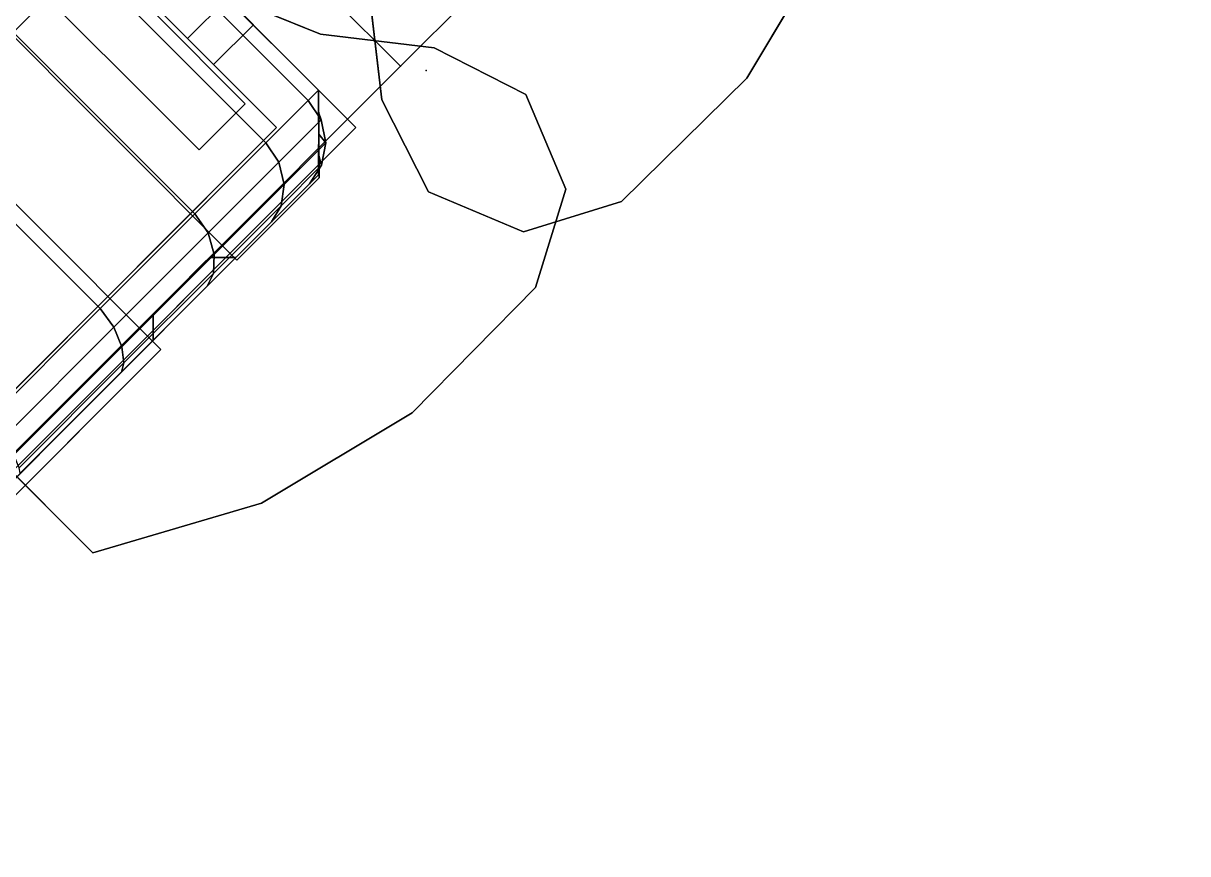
# Model space of a CAD drawing. Extents: x -170 to 1783, y -20 to 1205.
# Drawn here: x 37.267 to 38.511, y 390.463 to 391.35 of the extents above; entities that cross this region are included whole.
import ezdxf

# ---------------------------------------------------------------- set-up
doc = ezdxf.new("R2010")
doc.units = 0
doc.header["$LTSCALE"] = 96
doc.header["$MEASUREMENT"] = 0
for name, color, linetype in [('A-FURN-3-PANEL-RACE', 7, 'Continuous'), ('A-FURN-3-PANEL-TOPCAP', 7, 'Continuous'), ('A-FURN-3-PANEL-TRIM', 7, 'Continuous'), ('A-FURN-P-PNLS', 7, 'Continuous'), ('MAIN_FURN', 7, 'Continuous'), ('MAIN_PANEL', 7, 'Continuous')]:
    doc.layers.add(name, color=color, linetype=linetype)

# ---------------------------------------------------------------- blocks, each defined once
blk = doc.blocks.new('EC-EFP-444')
at = {"layer": 'A-FURN-3-PANEL-TRIM', "color": 60, "linetype": 'Continuous'}
for points, invisible_edges in [([(47.5649, 2.2249, 3.5747), (47.4, 2.1348, 3.5747), (47.935, 2.269, 3.5747), (47.7471, 2.2706, 3.5747)], 2), ([(47.5649, 2.2249, 4.2397), (47.7471, 2.2706, 4.2397), (47.935, 2.269, 4.2397), (47.4, 2.1348, 4.2397)], 4), ([(47.5649, 2.2249, 3.8013), (47.7471, 2.2706, 3.8013), (47.935, 2.269, 3.8013), (47.4, 2.1348, 3.8013)], 4), ([(47.5649, 2.2249, 4.013), (47.4, 2.1348, 4.013), (47.935, 2.269, 4.013), (47.7471, 2.2706, 4.013)], 2), ([(47.935, 2.269, 3.5747), (47.4, 2.1348, 3.5747), (48.0735, 2.1159, 3.5747), (48.0322, 2.2178, 3.5747)], 3), ([(47.935, 2.269, 4.2397), (48.0322, 2.2178, 4.2397), (48.0735, 2.1159, 4.2397), (47.4, 2.1348, 4.2397)], 12), ([(47.935, 2.269, 3.8013), (48.0322, 2.2178, 3.8013), (48.0735, 2.1159, 3.8013), (47.4, 2.1348, 3.8013)], 12), ([(47.935, 2.269, 4.013), (47.4, 2.1348, 4.013), (48.0735, 2.1159, 4.013), (48.0322, 2.2178, 4.013)], 3), ([(48.0735, 2.1159, 3.5747), (47.4, 2.1348, 3.5747), (47.9639, 1.9153, 3.5747), (48.0395, 2.0114, 3.5747)], 3), ([(48.0735, 2.1159, 4.2397), (48.0395, 2.0114, 4.2397), (47.9639, 1.9153, 4.2397), (47.4, 2.1348, 4.2397)], 12), ([(48.0735, 2.1159, 3.8013), (48.0395, 2.0114, 3.8013), (47.9639, 1.9153, 3.8013), (47.4, 2.1348, 3.8013)], 12), ([(48.0735, 2.1159, 4.013), (47.4, 2.1348, 4.013), (47.9639, 1.9153, 4.013), (48.0395, 2.0114, 4.013)], 3)]:
    blk.add_3dface(points, dxfattribs=dict(at, invisible_edges=invisible_edges))
for points in [[(47.5649, 2.2249, 4.013), (47.7471, 2.2706, 4.013), (47.7471, 2.2706, 4.2397), (47.5649, 2.2249, 4.2397)], [(47.5649, 2.2249, 3.5747), (47.7471, 2.2706, 3.5747), (47.7471, 2.2706, 3.8013), (47.5649, 2.2249, 3.8013)], [(47.7471, 2.2706, 4.013), (47.935, 2.269, 4.013), (47.935, 2.269, 4.2397), (47.7471, 2.2706, 4.2397)], [(47.7471, 2.2706, 3.5747), (47.935, 2.269, 3.5747), (47.935, 2.269, 3.8013), (47.7471, 2.2706, 3.8013)], [(47.935, 2.269, 4.013), (48.0322, 2.2178, 4.013), (48.0322, 2.2178, 4.2397), (47.935, 2.269, 4.2397)], [(47.935, 2.269, 3.5747), (48.0322, 2.2178, 3.5747), (48.0322, 2.2178, 3.8013), (47.935, 2.269, 3.8013)], [(48.0322, 2.2178, 4.013), (48.0735, 2.1159, 4.013), (48.0735, 2.1159, 4.2397), (48.0322, 2.2178, 4.2397)], [(48.0322, 2.2178, 3.5747), (48.0735, 2.1159, 3.5747), (48.0735, 2.1159, 3.8013), (48.0322, 2.2178, 3.8013)], [(48.0735, 2.1159, 4.013), (48.0395, 2.0114, 4.013), (48.0395, 2.0114, 4.2397), (48.0735, 2.1159, 4.2397)], [(48.0735, 2.1159, 3.5747), (48.0395, 2.0114, 3.5747), (48.0395, 2.0114, 3.8013), (48.0735, 2.1159, 3.8013)], [(48.0395, 2.0114, 4.013), (47.9639, 1.9153, 4.013), (47.9639, 1.9153, 4.2397), (48.0395, 2.0114, 4.2397)], [(48.0395, 2.0114, 3.5747), (47.9639, 1.9153, 3.5747), (47.9639, 1.9153, 3.8013), (48.0395, 2.0114, 3.8013)]]:
    blk.add_3dface(points, dxfattribs=at)
at = {"layer": 'A-FURN-P-PNLS', "color": 60, "linetype": 'Continuous'}
for p, q in [((0, 2), (48, 2)), ((48, 2), (48, 0))]:
    blk.add_line(p, q, dxfattribs=at)
at = {"layer": 'MAIN_PANEL', "color": 7, "linetype": 'Continuous'}
for p in [(48, 2), (48, 2, 43.663), (48, 2)]:
    blk.add_point(p, dxfattribs=at)
blk = doc.blocks.new('EC-EFP-456')
at = {"layer": 'A-FURN-3-PANEL-RACE', "color": 40, "linetype": 'Continuous'}
for points, invisible_edges in [([(0.08, 2.0125, 3.515), (0.08, 2.0125, 0.3963), (47.92, 2.0125, 0.3963), (47.92, 2.0125, 3.515)], 8), ([(0.08, 1.8575, 3.1951), (0.08, 1.8575, 1.4986), (0.08, 2.0125, 0.3963), (0.08, 2.0125, 3.515)], 10), ([(0.5, 1.5745, 0.3963), (47.5, 1.5745, 0.3963), (0.08, 2.0125, 0.3963), (0.08, 1.5745, 0.3963)], 3), ([(47.5, 1.5745, 0.3963), (47.92, 1.5745, 0.3963), (47.92, 2.0125, 0.3963), (0.08, 2.0125, 0.3963)], 8), ([(0.08, 1.8181, 1.4986), (0.08, 1.5745, 0.3963), (0.08, 2.0125, 0.3963), (0.08, 1.8575, 1.4986)], 5), ([(0.08, 1.5745, 3.245), (0.08, 1.8575, 3.1951), (0.08, 2.0125, 3.515), (0.08, 1.5745, 3.515)], 2), ([(0.14, 1.5745, 3.515), (0.08, 1.5745, 3.515), (0.08, 2.0125, 3.515), (0.14, 1.9525, 3.515)], 4), ([(0.14, 1.9525, 3.515), (0.08, 2.0125, 3.515), (0.6, 2.0125, 3.515), (0.6, 1.9525, 3.515)], 1), ([(47.86, 1.9525, 0.4563), (0.14, 1.9525, 0.4563), (0.14, 1.9525, 3.515), (47.86, 1.9525, 3.515)], 4), ([(0.14, 1.9525, 0.4563), (0.14, 1.8575, 1.4986), (0.14, 1.8575, 3.1951), (0.14, 1.9525, 3.515)], 5), ([(0.5, 1.5745, 0.4563), (0.14, 1.5745, 0.4563), (0.14, 1.9525, 0.4563), (47.5, 1.5745, 0.4563)], 12), ([(47.5, 1.5745, 0.4563), (0.14, 1.9525, 0.4563), (47.86, 1.9525, 0.4563), (47.86, 1.5745, 0.4563)], 1), ([(0.14, 1.5745, 0.4563), (0.14, 1.8181, 1.4986), (0.14, 1.8575, 1.4986), (0.14, 1.9525, 0.4563)], 5), ([(0.14, 1.8575, 3.1951), (0.14, 1.5745, 3.245), (0.14, 1.5745, 3.515), (0.14, 1.9525, 3.515)], 8), ([(0.14, 1.5745, 1.7894), (0.14, 1.614, 1.7894), (0.14, 1.8181, 1.4986), (0.14, 1.5745, 0.4563)], 4), ([(0.5, 1.5745, 0.3963), (0.08, 1.5745, 0.3963), (0.14, 1.5745, 0.4563), (0.5, 1.5745, 0.4563)], 2)]:
    blk.add_3dface(points, dxfattribs=dict(at, invisible_edges=invisible_edges))
for points in [[(0.14, 1.8575, 1.4986), (0.08, 1.8575, 1.4986), (0.08, 1.8575, 3.1951), (0.14, 1.8575, 3.1951)], [(0.08, 1.8181, 1.4986), (0.08, 1.8575, 1.4986), (0.14, 1.8575, 1.4986), (0.14, 1.8181, 1.4986)], [(0.14, 1.8575, 3.1951), (0.08, 1.8575, 3.1951), (0.08, 1.5745, 3.245), (0.14, 1.5745, 3.245)], [(0.08, 1.614, 1.7894), (0.08, 1.8181, 1.4986), (0.14, 1.8181, 1.4986), (0.14, 1.614, 1.7894)]]:
    blk.add_3dface(points, dxfattribs=at)
at = {"layer": 'A-FURN-3-PANEL-TOPCAP', "color": 60, "linetype": 'Continuous'}
for points, invisible_edges in [([(0.1285, -0.0047, 55.635), (0.144, -0.02, 55.635), (0.144, 2.02, 55.635), (0.1285, 2.0047, 55.635)], 10), ([(0.144, 2.02, 55.635), (0.269, 2.02, 55.635), (0.2783, 2.02, 55.7687), (0.1575, 2.02, 55.8011)], 4), ([(0.144, -0.02, 55.635), (0.269, -0.02, 55.635), (0.269, 2.02, 55.635), (0.144, 2.02, 55.635)], 10), ([(0.1575, 2.02, 55.8011), (0.2783, 2.02, 55.7687), (0.3232, 2.02, 55.8949), (0.2149, 2.02, 55.9575)], 5), ([(0.2149, 2.02, 55.9575), (0.3232, 2.02, 55.8949), (0.4005, 2.02, 56.0044), (0.3121, 2.02, 56.0929)], 5), ([(0.269, 2.02, 55.635), (0.289, 2, 55.635), (0.2976, 2, 55.7635), (0.2783, 2.02, 55.7687)], 4), ([(0.289, 2, 55.635), (0.269, 2.02, 55.635), (0.269, -0.02, 55.635), (0.289, 0, 55.635)], 10), ([(0.2783, 2.02, 55.7687), (0.2976, 2, 55.7635), (0.3405, 2, 55.8849), (0.3232, 2.02, 55.8949)], 5), ([(0.3121, 2.02, 56.0929), (0.4005, 2.02, 56.0044), (0.5044, 2.02, 56.0891), (0.4419, 2.02, 56.1974)], 5), ([(0.3232, 2.02, 55.8949), (0.3405, 2, 55.8849), (0.4146, 2, 55.9903), (0.4005, 2.02, 56.0044)], 5), ([(0.3741, 2, 55.635), (0.394, 2.02, 55.635), (0.399, 2.02, 55.7363), (0.3798, 2, 55.7415)], 4), ([(0.394, 2.02, 55.635), (0.3741, 2, 55.635), (0.3741, 0, 55.635), (0.394, -0.02, 55.635)], 10), ([(0.3798, 2, 55.7415), (0.399, 2.02, 55.7363), (0.4315, 2.02, 55.8323), (0.4142, 2, 55.8424)], 5), ([(0.6807, 2.02, 55.671), (0.399, 2.02, 55.7363), (0.394, 2.02, 55.635), (0.676, 2.02, 55.635)], 1), ([(0.676, 2.02, 55.635), (0.394, 2.02, 55.635), (0.394, -0.02, 55.635), (0.676, -0.02, 55.635)], 10), ([(0.6946, 2.02, 55.7045), (0.4315, 2.02, 55.8323), (0.399, 2.02, 55.7363), (0.6807, 2.02, 55.671)], 5), ([(0.4005, 2.02, 56.0044), (0.4146, 2, 55.9903), (0.5144, 2, 56.0717), (0.5044, 2.02, 56.0891)], 5), ([(0.4142, 2, 55.8424), (0.4315, 2.02, 55.8323), (0.4889, 2.02, 55.9159), (0.4748, 2, 55.9301)], 5), ([(0.4315, 2.02, 55.8323), (0.6946, 2.02, 55.7045), (0.7167, 2.02, 55.7333), (0.4889, 2.02, 55.9159)], 5), ([(0.4419, 2.02, 56.1974), (0.5044, 2.02, 56.0891), (0.6273, 2.02, 56.1426), (0.5949, 2.02, 56.2633)], 5), ([(0.4748, 2, 55.9301), (0.4889, 2.02, 55.9159), (0.5669, 2.02, 55.9807), (0.5569, 2, 55.9981)], 5), ([(0.7455, 2.02, 55.7554), (0.5669, 2.02, 55.9807), (0.4889, 2.02, 55.9159), (0.7167, 2.02, 55.7333)], 5), ([(0.5044, 2.02, 56.0891), (0.5144, 2, 56.0717), (0.6324, 2, 56.1232), (0.6273, 2.02, 56.1426)], 5), ([(0.5569, 2, 55.9981), (0.5669, 2.02, 55.9807), (0.6596, 2.02, 56.0218), (0.6544, 2, 56.0411)], 5), ([(0.5669, 2.02, 55.9807), (0.7455, 2.02, 55.7554), (0.779, 2.02, 55.7693), (0.6596, 2.02, 56.0218)], 5), ([(0.1285, 2.0047, 55.635), (0.1129, 1.9894, 55.635), (0.1129, 0.0106, 55.635), (0.1285, -0.0047, 55.635)], 10), ([(0.289, 2, 55.635), (0.3741, 2, 55.635), (0.3798, 2, 55.7415), (0.2976, 2, 55.7635)], 4), ([(0.289, 0, 55.635), (0.3741, 0, 55.635), (0.3741, 2, 55.635), (0.289, 2, 55.635)], 10), ([(0.2976, 2, 55.7635), (0.3798, 2, 55.7415), (0.4142, 2, 55.8424), (0.3405, 2, 55.8849)], 5), ([(0.3405, 2, 55.8849), (0.4142, 2, 55.8424), (0.4748, 2, 55.9301), (0.4146, 2, 55.9903)], 5), ([(0.4146, 2, 55.9903), (0.4748, 2, 55.9301), (0.5569, 2, 55.9981), (0.5144, 2, 56.0717)], 5), ([(0.5144, 2, 56.0717), (0.5569, 2, 55.9981), (0.6544, 2, 56.0411), (0.6324, 2, 56.1232)], 5), ([(0.0965, 0.0273, 55.635), (0.1129, 0.0106, 55.635), (0.1129, 1.9894, 55.635), (0.0965, 1.9727, 55.635)], 10), ([(0.0965, 1.9727, 55.635), (0.08, 1.956, 55.635), (0.08, 0.044, 55.635), (0.0965, 0.0273, 55.635)], 8)]:
    blk.add_3dface(points, dxfattribs=dict(at, invisible_edges=invisible_edges))
for points in [[(0.1344, 2.0151, 55.8048), (0.1285, 2.0047, 55.635), (0.144, 2.02, 55.635), (0.1575, 2.02, 55.8011)], [(0.1955, 2.0151, 55.9663), (0.1344, 2.0151, 55.8048), (0.1575, 2.02, 55.8011), (0.2149, 2.02, 55.9575)], [(0.2978, 2.0151, 56.1072), (0.1955, 2.0151, 55.9663), (0.2149, 2.02, 55.9575), (0.3121, 2.02, 56.0929)], [(0.4331, 2.0151, 56.2168), (0.2978, 2.0151, 56.1072), (0.3121, 2.02, 56.0929), (0.4419, 2.02, 56.1974)], [(0.5913, 2.0151, 56.2864), (0.4331, 2.0151, 56.2168), (0.4419, 2.02, 56.1974), (0.5949, 2.02, 56.2633)], [(0.1143, 2.0013, 55.8104), (0.1129, 1.9894, 55.635), (0.1285, 2.0047, 55.635), (0.1344, 2.0151, 55.8048)], [(0.1774, 2.0013, 55.977), (0.1143, 2.0013, 55.8104), (0.1344, 2.0151, 55.8048), (0.1955, 2.0151, 55.9663)], [(0.2828, 2.0013, 56.1222), (0.1774, 2.0013, 55.977), (0.1955, 2.0151, 55.9663), (0.2978, 2.0151, 56.1072)], [(0.4225, 2.0013, 56.2349), (0.2828, 2.0013, 56.1222), (0.2978, 2.0151, 56.1072), (0.4331, 2.0151, 56.2168)], [(0.5856, 2.0013, 56.3065), (0.4225, 2.0013, 56.2349), (0.4331, 2.0151, 56.2168), (0.5913, 2.0151, 56.2864)], [(0.1006, 1.9805, 55.8155), (0.0965, 1.9727, 55.635), (0.1129, 1.9894, 55.635), (0.1143, 2.0013, 55.8104)], [(0.1644, 1.9805, 55.9859), (0.1006, 1.9805, 55.8155), (0.1143, 2.0013, 55.8104), (0.1774, 2.0013, 55.977)], [(0.2713, 1.9805, 56.1337), (0.1644, 1.9805, 55.9859), (0.1774, 2.0013, 55.977), (0.2828, 2.0013, 56.1222)], [(0.4136, 1.9805, 56.248), (0.2713, 1.9805, 56.1337), (0.2828, 2.0013, 56.1222), (0.4225, 2.0013, 56.2349)], [(0.5806, 1.9805, 56.3203), (0.4136, 1.9805, 56.248), (0.4225, 2.0013, 56.2349), (0.5856, 2.0013, 56.3065)], [(0.0957, 1.956, 55.8177), (0.08, 1.956, 55.635), (0.0965, 1.9727, 55.635), (0.1006, 1.9805, 55.8155)], [(0.1595, 1.956, 55.9895), (0.0957, 1.956, 55.8177), (0.1006, 1.9805, 55.8155), (0.1644, 1.9805, 55.9859)], [(0.2668, 1.956, 56.1382), (0.1595, 1.956, 55.9895), (0.1644, 1.9805, 55.9859), (0.2713, 1.9805, 56.1337)], [(0.4099, 1.956, 56.2528), (0.2668, 1.956, 56.1382), (0.2713, 1.9805, 56.1337), (0.4136, 1.9805, 56.248)], [(0.5783, 1.956, 56.3252), (0.4099, 1.956, 56.2528), (0.4136, 1.9805, 56.248), (0.5806, 1.9805, 56.3203)], [(0.0957, 0.044, 55.8177), (0.08, 0.044, 55.635), (0.08, 1.956, 55.635), (0.0957, 1.956, 55.8177)], [(0.1595, 0.044, 55.9895), (0.0957, 0.044, 55.8177), (0.0957, 1.956, 55.8177), (0.1595, 1.956, 55.9895)], [(0.2668, 0.044, 56.1382), (0.1595, 0.044, 55.9895), (0.1595, 1.956, 55.9895), (0.2668, 1.956, 56.1382)], [(0.4099, 0.044, 56.2528), (0.2668, 0.044, 56.1382), (0.2668, 1.956, 56.1382), (0.4099, 1.956, 56.2528)], [(0.5783, 0.044, 56.3252), (0.4099, 0.044, 56.2528), (0.4099, 1.956, 56.2528), (0.5783, 1.956, 56.3252)]]:
    blk.add_3dface(points, dxfattribs=at)
at = {"layer": 'A-FURN-3-PANEL-TRIM', "color": 60, "linetype": 'Continuous'}
for points, invisible_edges in [([(-0.0735, 2.1159, 3.8013), (0.6, 2.1348, 3.8013), (0.065, 2.269, 3.8013), (-0.0322, 2.2178, 3.8013)], 3), ([(-0.0735, 2.1159, 4.013), (-0.0322, 2.2178, 4.013), (0.065, 2.269, 4.013), (0.6, 2.1348, 4.013)], 12), ([(0.065, 2.269, 3.8013), (0.6, 2.1348, 3.8013), (0.4351, 2.2249, 3.8013), (0.2529, 2.2706, 3.8013)], 1), ([(0.065, 2.269, 4.013), (0.2529, 2.2706, 4.013), (0.4351, 2.2249, 4.013), (0.6, 2.1348, 4.013)], 8), ([(0.0361, 1.9153, 3.8013), (0.6, 2.1348, 3.8013), (-0.0735, 2.1159, 3.8013), (-0.0395, 2.0114, 3.8013)], 3), ([(0.0361, 1.9153, 4.013), (-0.0395, 2.0114, 4.013), (-0.0735, 2.1159, 4.013), (0.6, 2.1348, 4.013)], 12), ([(0.1, 1.6815, 3.8013), (0.6, 2.1348, 3.8013), (0.0361, 1.9153, 3.8013), (0.0837, 1.8027, 3.8013)], 3), ([(0.1, 1.6815, 4.013), (0.0837, 1.8027, 4.013), (0.0361, 1.9153, 4.013), (0.6, 2.1348, 4.013)], 12), ([(0.1, 1.6815, 3.8013), (0.6, 1.6815, 3.8013), (0.6, 2.1348, 3.8013)], 12), ([(0.6, 2.1348, 4.013), (0.6, 1.6815, 4.013), (0.1, 1.6815, 4.013)], 12), ([(0.395, 2.0328, 55.635), (0.6776, 2.0328, 55.635), (0.6776, -0.0328, 55.635), (0.395, -0.0328, 55.635)], 8), ([(0.0802, 1.7737, 55.635), (0.08, 1.956, 55.635), (0.1457, 2.0228, 55.635), (0.1457, 1.7737, 55.635)], 4), ([(0.2155, 1.9109, 55.635), (0.1457, 1.9109, 55.635), (0.1457, 2.0228, 55.635), (0.2701, 2.0228, 55.635)], 10), ([(0.6, -0.1348, 3.5747), (0.6, 1.6815, 3.5747), (0.1, 1.6815, 3.5747), (0.1, 0.3185, 3.5747)], 10), ([(0.6, -0.1348, 4.2397), (0.1, 0.3185, 4.2397), (0.1, 1.6815, 4.2397), (0.6, 1.6815, 4.2397)], 5)]:
    blk.add_3dface(points, dxfattribs=dict(at, invisible_edges=invisible_edges))
for points in [[(-0.0322, 2.2178, 3.8013), (0.065, 2.269, 3.8013), (0.065, 2.269, 4.013), (-0.0322, 2.2178, 4.013)], [(0.065, 2.269, 3.8013), (0.2529, 2.2706, 3.8013), (0.2529, 2.2706, 4.013), (0.065, 2.269, 4.013)], [(0.2529, 2.2706, 3.8013), (0.4351, 2.2249, 3.8013), (0.4351, 2.2249, 4.013), (0.2529, 2.2706, 4.013)], [(-0.0735, 2.1159, 3.8013), (-0.0322, 2.2178, 3.8013), (-0.0322, 2.2178, 4.013), (-0.0735, 2.1159, 4.013)], [(0.4351, 2.2249, 3.8013), (0.6, 2.1348, 3.8013), (0.6, 2.1348, 4.013), (0.4351, 2.2249, 4.013)], [(0.6, 2.1348, 3.8013), (0.6, 1.6815, 3.8013), (0.6, 1.6815, 4.013), (0.6, 2.1348, 4.013)], [(-0.0395, 2.0114, 3.8013), (-0.0735, 2.1159, 3.8013), (-0.0735, 2.1159, 4.013), (-0.0395, 2.0114, 4.013)], [(0.395, 2.0328, 4.2397), (0.6776, 2.0328, 4.2397), (0.6776, 2.0328, 55.635), (0.395, 2.0328, 55.635)], [(0.395, 1.6426, 55.635), (0.395, 1.6426, 4.2397), (0.395, 2.0328, 4.2397), (0.395, 2.0328, 55.635)], [(0.1457, 2.0228, 4.2397), (0.1457, 2.0228, 55.635), (0.08, 1.956, 55.635), (0.0802, 1.956, 4.2397)], [(0.1457, 2.0228, 4.2397), (0.2701, 2.0228, 4.2397), (0.2701, 2.0228, 55.635), (0.1457, 2.0228, 55.635)], [(0.2701, 2.0228, 55.635), (0.2701, 2.0228, 4.2397), (0.2701, 1.6426, 4.2397), (0.2701, 1.6426, 55.635)], [(0.0361, 1.9153, 3.8013), (-0.0395, 2.0114, 3.8013), (-0.0395, 2.0114, 4.013), (0.0361, 1.9153, 4.013)], [(0.0802, 1.7737, 55.635), (0.0802, 1.7737, 4.2397), (0.0802, 1.956, 4.2397), (0.08, 1.956, 55.635)], [(0.0837, 1.8027, 3.8013), (0.0361, 1.9153, 3.8013), (0.0361, 1.9153, 4.013), (0.0837, 1.8027, 4.013)], [(0.2155, 1.9109, 4.2397), (0.1457, 1.9109, 4.2397), (0.1457, 1.9109, 55.635), (0.2155, 1.9109, 55.635)], [(0.1457, 1.9109, 55.635), (0.1457, 1.9109, 4.2397), (0.1457, 1.7737, 4.2397), (0.1457, 1.7737, 55.635)], [(0.2155, 1.6218, 55.635), (0.2155, 1.6218, 4.2397), (0.2155, 1.9109, 4.2397), (0.2155, 1.9109, 55.635)], [(0.1, 1.6815, 4.2397), (0.1, 1.6815, 4.013), (0.6, 1.6815, 4.013), (0.6, 1.6815, 4.2397)], [(0.6, 1.6815, 3.8013), (0.1, 1.6815, 3.8013), (0.1, 1.6815, 3.5747), (0.6, 1.6815, 3.5747)]]:
    blk.add_3dface(points, dxfattribs=at)
at = {"layer": 'A-FURN-P-PNLS', "color": 60, "linetype": 'Continuous'}
for p, q in [((0, 0), (0, 2)), ((0, 2), (48, 2))]:
    blk.add_line(p, q, dxfattribs=at)
at = {"layer": 'MAIN_PANEL', "color": 7, "linetype": 'Continuous'}
for p in [(0, 2), (0, 2, 55.663), (0, 2)]:
    blk.add_point(p, dxfattribs=at)
blk = doc.blocks.new('EC-FRMGL-412-F')
at = {"layer": 'MAIN_FURN', "color": 7, "linetype": 'Continuous'}
blk.add_point((47.992, 2.0113), dxfattribs=at)

msp = doc.modelspace()

# ---------------------------------------------------------------- block references
at = {"layer": 'MAIN_FURN', "color": 47, "linetype": 'Continuous', "rotation": 225}
msp.add_blockref('EC-FRMGL-412-F', (70.21094, 426.65693, 15), dxfattribs=at)
at = {"layer": 'MAIN_PANEL', "color": 47, "linetype": 'Continuous', "rotation": 225}
for name, p in [('EC-EFP-444', (70.1972, 426.65921)), ('EC-EFP-456', (36.25607, 392.71809))]:
    msp.add_blockref(name, p, dxfattribs=at)

doc.saveas('drawing.dxf')
